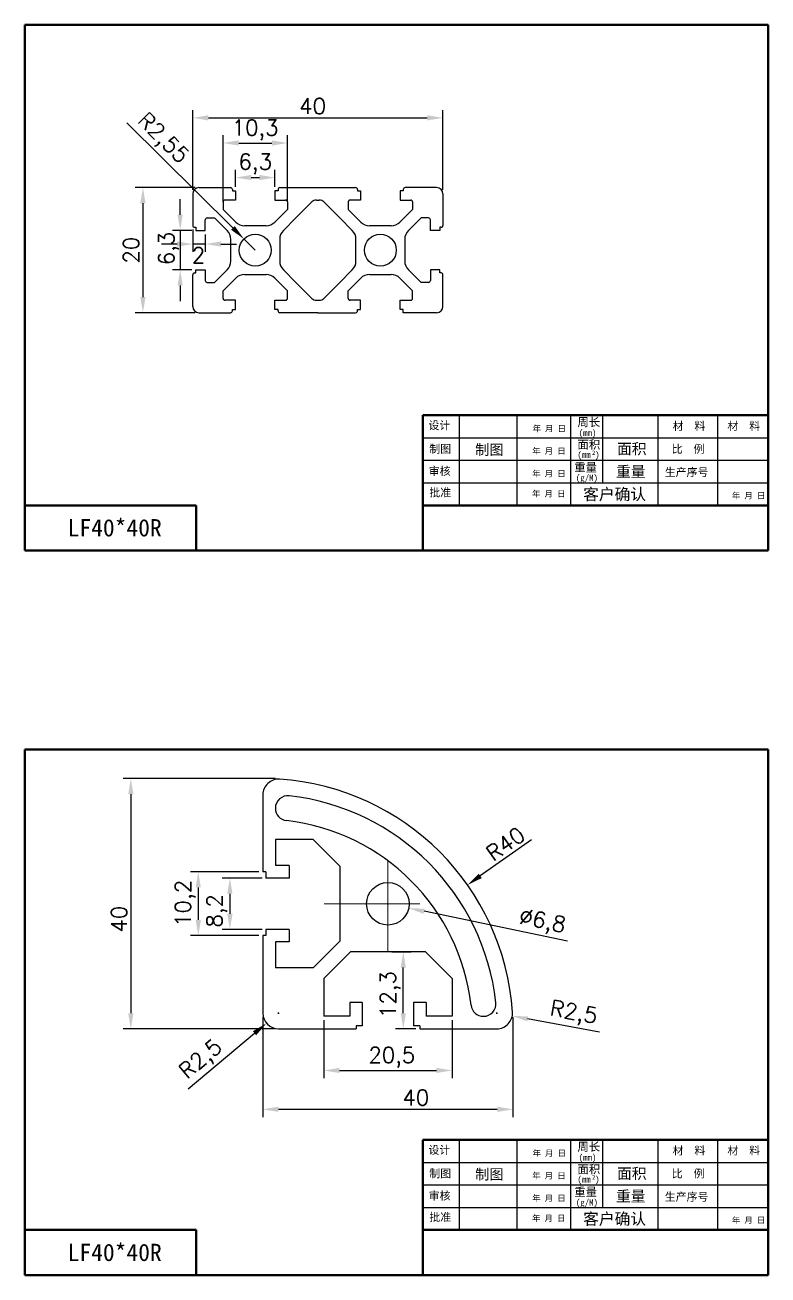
# Model space of a CAD drawing. Header units: millimetres. Extents: x 667 to 3290, y 428 to 2286.
# Drawn here: x 951.2 to 1070, y 1460.3 to 1660.2 of the extents above; entities that cross this region are included whole.
import ezdxf

# ---------------------------------------------------------------- set-up
doc = ezdxf.new("R2010")
doc.units = ezdxf.units.MM
doc.layers.add('实体1', color=5, linetype='Continuous', lineweight=50)
doc.layers.add('细线', color=100, linetype='Continuous')
doc.styles.get("Standard").update_dxf_attribs({"font": 'txt', "bigfont": 'gbcbig.shx'})
doc.styles.add('宋体', font='', dxfattribs={"height": 2.5})
doc.styles.add('文字', font='')
doc.styles.get('宋体').set_extended_font_data('SimSun')
doc.styles.get('文字').set_extended_font_data('KaiTi_GB2312')
doc.dimstyles.new('ISO-25', dxfattribs={"dimtxt": 2.5, "dimasz": 2.5, "dimexe": 1.25, "dimexo": 0.625, "dimtad": 1, "dimtxsty": 'Standard', "dimcen": 2.5, "dimadec": 0, "dimazin": 0, "dimtfac": 1, "dimtmove": 0, "dimatfit": 3, "dimfxl": 1, "dimarcsym": 0})

# ---------------------------------------------------------------- blocks, each defined once
blk = doc.blocks.new('*D938')
at = {"color": 0, "linetype": 'ByBlock', "lineweight": -2, "transparency": 16777216}
for p, q in [((989.11, 1523.79), (982.72, 1523.79)), ((983.97, 1521.29), (983.97, 1518.09)), ((989.11, 1515.59), (982.72, 1515.59))]:
    blk.add_line(p, q, dxfattribs=at)
at = {"color": 0, "linetype": 'ByBlock', "transparency": 16777216}
for points in [[(983.55, 1521.29), (984.39, 1521.29), (983.97, 1523.79)], [(983.55, 1518.09), (984.39, 1518.09), (983.97, 1515.59)]]:
    blk.add_solid(points, dxfattribs=at)
at = {"layer": 'DEFPOINTS', "color": 0, "linetype": 'ByBlock', "transparency": 16777216}
for p in [(989.74, 1523.79), (983.97, 1515.59), (989.74, 1515.59)]:
    blk.add_point(p, dxfattribs=at)
at = {"color": 0, "linetype": 'ByBlock', "transparency": 16777216, "insert": (981.89, 1518.56), "char_height": 2.5, "attachment_point": 5, "rotation": 90}
blk.add_mtext('8,2', dxfattribs=at)
blk = doc.blocks.new('*D939')
at = {"color": 0, "linetype": 'ByBlock', "lineweight": -2, "transparency": 16777216}
for p, q in [((988.61, 1524.79), (977.66, 1524.79)), ((978.91, 1522.29), (978.91, 1517.09)), ((988.61, 1514.59), (977.66, 1514.59))]:
    blk.add_line(p, q, dxfattribs=at)
at = {"color": 0, "linetype": 'ByBlock', "transparency": 16777216}
for points in [[(978.5, 1522.29), (979.33, 1522.29), (978.91, 1524.79)], [(978.5, 1517.09), (979.33, 1517.09), (978.91, 1514.59)]]:
    blk.add_solid(points, dxfattribs=at)
at = {"layer": 'DEFPOINTS', "color": 0, "linetype": 'ByBlock', "transparency": 16777216}
for p in [(989.24, 1524.79), (978.91, 1514.59), (989.24, 1514.59)]:
    blk.add_point(p, dxfattribs=at)
at = {"color": 0, "linetype": 'ByBlock', "transparency": 16777216, "insert": (976.83, 1519.75), "char_height": 2.5, "attachment_point": 5, "rotation": 90}
blk.add_mtext('10,2', dxfattribs=at)
blk = doc.blocks.new('*D940')
at = {"color": 0, "linetype": 'ByBlock', "lineweight": -2, "transparency": 16777216}
for p, q in [((991.28, 1539.69), (966.88, 1539.69)), ((968.13, 1537.19), (968.13, 1502.19)), ((991.1, 1499.69), (966.88, 1499.69))]:
    blk.add_line(p, q, dxfattribs=at)
at = {"color": 0, "linetype": 'ByBlock', "transparency": 16777216}
for points in [[(967.71, 1537.19), (968.55, 1537.19), (968.13, 1539.69)], [(967.71, 1502.19), (968.55, 1502.19), (968.13, 1499.69)]]:
    blk.add_solid(points, dxfattribs=at)
at = {"layer": 'DEFPOINTS', "color": 0, "linetype": 'ByBlock', "transparency": 16777216}
for p in [(991.9, 1539.69), (968.13, 1499.69), (991.73, 1499.69)]:
    blk.add_point(p, dxfattribs=at)
at = {"color": 0, "linetype": 'ByBlock', "transparency": 16777216, "insert": (966.25, 1517.22), "char_height": 2.5, "attachment_point": 5, "rotation": 90}
blk.add_mtext('40', dxfattribs=at)
blk = doc.blocks.new('*D941')
at = {"color": 0, "linetype": 'ByBlock', "lineweight": -2, "transparency": 16777216}
for p, q in [((989.24, 1501.56), (989.24, 1485.57)), ((1029.23, 1501.56), (1029.23, 1485.57)), ((991.74, 1486.82), (1026.73, 1486.82))]:
    blk.add_line(p, q, dxfattribs=at)
at = {"color": 0, "linetype": 'ByBlock', "transparency": 16777216}
for points in [[(991.74, 1487.24), (991.74, 1486.4), (989.24, 1486.82)], [(1026.73, 1487.24), (1026.73, 1486.4), (1029.23, 1486.82)]]:
    blk.add_solid(points, dxfattribs=at)
at = {"layer": 'DEFPOINTS', "color": 0, "linetype": 'ByBlock', "transparency": 16777216}
for p in [(989.24, 1502.19), (1029.23, 1502.19), (1029.23, 1486.82)]:
    blk.add_point(p, dxfattribs=at)
at = {"color": 0, "linetype": 'ByBlock', "transparency": 16777216, "insert": (1013.71, 1488.7), "char_height": 2.5, "attachment_point": 5}
blk.add_mtext('40', dxfattribs=at)
blk = doc.blocks.new('*D942')
at = {"color": 0, "linetype": 'ByBlock', "lineweight": -2, "transparency": 16777216}
for p, q in [((998.99, 1501.06), (998.99, 1491.78)), ((1019.49, 1501.06), (1019.49, 1491.78)), ((1001.49, 1493.03), (1016.99, 1493.03))]:
    blk.add_line(p, q, dxfattribs=at)
at = {"color": 0, "linetype": 'ByBlock', "transparency": 16777216}
for points in [[(1001.49, 1493.45), (1001.49, 1492.62), (998.99, 1493.03)], [(1016.99, 1493.45), (1016.99, 1492.62), (1019.49, 1493.03)]]:
    blk.add_solid(points, dxfattribs=at)
at = {"layer": 'DEFPOINTS', "color": 0, "linetype": 'ByBlock', "transparency": 16777216}
for p in [(998.99, 1501.69), (1019.49, 1501.69), (1019.49, 1493.03)]:
    blk.add_point(p, dxfattribs=at)
at = {"color": 0, "linetype": 'ByBlock', "transparency": 16777216, "insert": (1009.86, 1495.12), "char_height": 2.5, "attachment_point": 5}
blk.add_mtext('20,5', dxfattribs=at)
blk = doc.blocks.new('*D943')
at = {"color": 0, "linetype": 'ByBlock', "lineweight": -2, "transparency": 16777216}
for p, q in [((1009.86, 1511.99), (1012.94, 1511.99)), ((1011.69, 1502.19), (1011.69, 1509.49)), ((1013.71, 1499.69), (1010.44, 1499.69))]:
    blk.add_line(p, q, dxfattribs=at)
at = {"color": 0, "linetype": 'ByBlock', "transparency": 16777216}
for points in [[(1011.28, 1509.49), (1012.11, 1509.49), (1011.69, 1511.99)], [(1011.28, 1502.19), (1012.11, 1502.19), (1011.69, 1499.69)]]:
    blk.add_solid(points, dxfattribs=at)
at = {"layer": 'DEFPOINTS', "color": 0, "linetype": 'ByBlock', "transparency": 16777216}
for p in [(1009.24, 1511.99), (1011.69, 1511.99), (1014.34, 1499.69)]:
    blk.add_point(p, dxfattribs=at)
at = {"color": 0, "linetype": 'ByBlock', "transparency": 16777216, "insert": (1009.61, 1505.16), "char_height": 2.5, "attachment_point": 5, "rotation": 90}
blk.add_mtext('12,3', dxfattribs=at)
blk = doc.blocks.new('*D944')
at = {"color": 0, "linetype": 'ByBlock', "lineweight": -2, "transparency": 16777216}
for p, q in [((1009.15, 1519.69), (1009.33, 1519.69)), ((1009.24, 1519.6), (1009.24, 1519.78)), ((1037.95, 1513.68), (1015.01, 1518.48))]:
    blk.add_line(p, q, dxfattribs=at)
at = {"color": 0, "linetype": 'ByBlock', "transparency": 16777216}
blk.add_solid([(1015.1, 1518.89), (1014.93, 1518.07), (1012.57, 1518.99)], dxfattribs=at)
at = {"layer": 'DEFPOINTS', "color": 0, "linetype": 'ByBlock', "transparency": 16777216}
for p in [(1005.91, 1520.38), (1012.57, 1518.99)]:
    blk.add_point(p, dxfattribs=at)
at = {"color": 0, "linetype": 'ByBlock', "transparency": 16777216, "insert": (1033.89, 1516.66), "char_height": 2.5, "attachment_point": 5, "rotation": 348.178}
blk.add_mtext('∅6,8', dxfattribs=at)
blk = doc.blocks.new('*D945')
at = {"color": 0, "linetype": 'ByBlock', "lineweight": -2, "transparency": 16777216}
for p, q in [((1032.18, 1529.88), (1024, 1524.13)), ((989.15, 1499.69), (989.33, 1499.69)), ((989.24, 1499.6), (989.24, 1499.78))]:
    blk.add_line(p, q, dxfattribs=at)
at = {"color": 0, "linetype": 'ByBlock', "transparency": 16777216}
blk.add_solid([(1023.76, 1524.47), (1024.24, 1523.79), (1021.96, 1522.69)], dxfattribs=at)
at = {"layer": 'DEFPOINTS', "color": 0, "linetype": 'ByBlock', "transparency": 16777216}
for p in [(1021.96, 1522.69), (989.24, 1499.69)]:
    blk.add_point(p, dxfattribs=at)
at = {"color": 0, "linetype": 'ByBlock', "transparency": 16777216, "insert": (1028.04, 1529.26), "char_height": 2.5, "attachment_point": 5, "rotation": 35.1111}
blk.add_mtext('R40', dxfattribs=at)
blk = doc.blocks.new('*D946')
at = {"color": 0, "linetype": 'ByBlock', "lineweight": -2, "transparency": 16777216}
for p, q in [((1026.56, 1502.19), (1026.74, 1502.19)), ((1026.65, 1502.1), (1026.65, 1502.28)), ((1043.05, 1499.18), (1031.57, 1501.28))]:
    blk.add_line(p, q, dxfattribs=at)
at = {"color": 0, "linetype": 'ByBlock', "transparency": 16777216}
blk.add_solid([(1031.65, 1501.69), (1031.5, 1500.88), (1029.11, 1501.74)], dxfattribs=at)
at = {"layer": 'DEFPOINTS', "color": 0, "linetype": 'ByBlock', "transparency": 16777216}
for p in [(1026.65, 1502.19), (1029.11, 1501.74)]:
    blk.add_point(p, dxfattribs=at)
at = {"color": 0, "linetype": 'ByBlock', "transparency": 16777216, "insert": (1038.91, 1502.05), "char_height": 2.5, "attachment_point": 5, "rotation": 349.5932}
blk.add_mtext('R2,5', dxfattribs=at)
blk = doc.blocks.new('*D947')
at = {"color": 0, "linetype": 'ByBlock', "lineweight": -2, "transparency": 16777216}
for p, q in [((991.65, 1502.19), (991.83, 1502.19)), ((991.74, 1502.1), (991.74, 1502.28)), ((977.3, 1490.1), (987.9, 1498.98))]:
    blk.add_line(p, q, dxfattribs=at)
at = {"color": 0, "linetype": 'ByBlock', "transparency": 16777216}
blk.add_solid([(987.64, 1499.3), (988.17, 1498.66), (989.82, 1500.58)], dxfattribs=at)
at = {"layer": 'DEFPOINTS', "color": 0, "linetype": 'ByBlock', "transparency": 16777216}
for p in [(991.74, 1502.19), (989.82, 1500.58)]:
    blk.add_point(p, dxfattribs=at)
at = {"color": 0, "linetype": 'ByBlock', "transparency": 16777216, "insert": (979.48, 1494.64), "char_height": 2.5, "attachment_point": 5, "rotation": 39.9357}
blk.add_mtext('R2,5', dxfattribs=at)
blk = doc.blocks.new('*D1263')
at = {"color": 0, "lineweight": -2, "transparency": 16777216}
for p, q in [((978.03, 1633.81), (978.03, 1646.59)), ((980.53, 1645.34), (1015.53, 1645.34)), ((1018.03, 1633.81), (1018.03, 1646.59))]:
    blk.add_line(p, q, dxfattribs=at)
at = {"color": 0, "transparency": 16777216}
for points in [[(980.53, 1645.76), (980.53, 1644.93), (978.03, 1645.34)], [(1015.53, 1645.76), (1015.53, 1644.93), (1018.03, 1645.34)]]:
    blk.add_solid(points, dxfattribs=at)
at = {"layer": 'DEFPOINTS', "color": 0, "transparency": 16777216}
for p in [(1018.03, 1645.34), (978.03, 1633.19), (1018.03, 1633.19)]:
    blk.add_point(p, dxfattribs=at)
at = {"color": 0, "transparency": 16777216, "insert": (997.2, 1647.22), "char_height": 2.5, "attachment_point": 5}
blk.add_mtext('40', dxfattribs=at)
blk = doc.blocks.new('*D1264')
at = {"color": 0, "lineweight": -2, "transparency": 16777216}
for p, q in [((978.4, 1634.19), (968.81, 1634.19)), ((970.06, 1631.69), (970.06, 1616.69)), ((978.4, 1614.19), (968.81, 1614.19))]:
    blk.add_line(p, q, dxfattribs=at)
at = {"color": 0, "transparency": 16777216}
for points in [[(969.64, 1631.69), (970.48, 1631.69), (970.06, 1634.19)], [(969.64, 1616.69), (970.48, 1616.69), (970.06, 1614.19)]]:
    blk.add_solid(points, dxfattribs=at)
at = {"layer": 'DEFPOINTS', "color": 0, "transparency": 16777216}
for p in [(979.03, 1634.19), (970.06, 1614.19), (979.03, 1614.19)]:
    blk.add_point(p, dxfattribs=at)
at = {"color": 0, "transparency": 16777216, "insert": (968.18, 1624.19), "char_height": 2.5, "attachment_point": 5, "rotation": 90}
blk.add_mtext('20', dxfattribs=at)
blk = doc.blocks.new('*D1265')
at = {"color": 0, "lineweight": -2, "transparency": 16777216}
for p, q in [((976.02, 1629.84), (976.02, 1632.34)), ((977.9, 1627.34), (974.77, 1627.34)), ((976.02, 1627.34), (976.02, 1621.04)), ((977.9, 1621.04), (974.77, 1621.04)), ((976.02, 1618.54), (976.02, 1616.04))]:
    blk.add_line(p, q, dxfattribs=at)
at = {"color": 0, "transparency": 16777216}
for points in [[(975.6, 1629.84), (976.43, 1629.84), (976.02, 1627.34)], [(975.6, 1618.54), (976.43, 1618.54), (976.02, 1621.04)]]:
    blk.add_solid(points, dxfattribs=at)
at = {"layer": 'DEFPOINTS', "color": 0, "transparency": 16777216}
for p in [(978.53, 1627.34), (976.02, 1621.04), (978.53, 1621.04)]:
    blk.add_point(p, dxfattribs=at)
at = {"color": 0, "transparency": 16777216, "insert": (974.19, 1624.44), "char_height": 2.5, "attachment_point": 5, "rotation": 90}
blk.add_mtext('6,3', dxfattribs=at)
blk = doc.blocks.new('*D1266')
at = {"color": 0, "lineweight": -2, "transparency": 16777216}
for p, q in [((984.88, 1634.31), (984.88, 1637.04)), ((991.18, 1634.31), (991.18, 1637.04)), ((987.38, 1635.79), (988.68, 1635.79))]:
    blk.add_line(p, q, dxfattribs=at)
at = {"color": 0, "transparency": 16777216}
for points in [[(987.38, 1636.21), (987.38, 1635.38), (984.88, 1635.79)], [(988.68, 1636.21), (988.68, 1635.38), (991.18, 1635.79)]]:
    blk.add_solid(points, dxfattribs=at)
at = {"layer": 'DEFPOINTS', "color": 0, "transparency": 16777216}
for p in [(991.18, 1635.79), (984.88, 1633.69), (991.18, 1633.69)]:
    blk.add_point(p, dxfattribs=at)
at = {"color": 0, "transparency": 16777216, "insert": (988.03, 1637.96), "char_height": 2.5, "attachment_point": 5}
blk.add_mtext('6,3', dxfattribs=at)
blk = doc.blocks.new('*D1267')
at = {"color": 0, "lineweight": -2, "transparency": 16777216}
for p, q in [((982.88, 1631.91), (982.88, 1642.57)), ((985.38, 1641.32), (990.68, 1641.32)), ((993.18, 1631.91), (993.18, 1642.57))]:
    blk.add_line(p, q, dxfattribs=at)
at = {"color": 0, "transparency": 16777216}
for points in [[(985.38, 1641.74), (985.38, 1640.9), (982.88, 1641.32)], [(990.68, 1641.74), (990.68, 1640.9), (993.18, 1641.32)]]:
    blk.add_solid(points, dxfattribs=at)
at = {"layer": 'DEFPOINTS', "color": 0, "transparency": 16777216}
for p in [(993.18, 1641.32), (982.88, 1631.29), (993.18, 1631.29)]:
    blk.add_point(p, dxfattribs=at)
at = {"color": 0, "transparency": 16777216, "insert": (988, 1643.4), "char_height": 2.5, "attachment_point": 5}
blk.add_mtext('10,3', dxfattribs=at)
blk = doc.blocks.new('*D1268')
at = {"color": 0, "lineweight": -2, "transparency": 16777216}
for p, q in [((967.5, 1644.55), (984.44, 1627.74)), ((988.03, 1624.19), (986.22, 1625.98))]:
    blk.add_line(p, q, dxfattribs=at)
at = {"color": 0, "transparency": 16777216}
blk.add_solid([(984.74, 1628.04), (984.15, 1627.45), (986.22, 1625.98)], dxfattribs=at)
at = {"layer": 'DEFPOINTS', "color": 0, "transparency": 16777216}
for p in [(986.22, 1625.98), (988.03, 1624.19)]:
    blk.add_point(p, dxfattribs=at)
at = {"color": 0, "transparency": 16777216, "insert": (973.11, 1641.92), "char_height": 2.5, "attachment_point": 5, "rotation": 315.2271}
blk.add_mtext('R2,55', dxfattribs=at)
blk = doc.blocks.new('*D1269')
at = {"color": 0, "lineweight": -2, "transparency": 16777216}
for p, q in [((978.03, 1627.51), (978.03, 1623.91)), ((975.53, 1625.16), (973.03, 1625.16)), ((980.03, 1625.16), (978.03, 1625.16)), ((980.03, 1626.71), (980.03, 1623.91)), ((982.53, 1625.16), (985.03, 1625.16))]:
    blk.add_line(p, q, dxfattribs=at)
at = {"color": 0, "transparency": 16777216}
for points in [[(975.53, 1625.58), (975.53, 1624.75), (978.03, 1625.16)], [(982.53, 1625.58), (982.53, 1624.75), (980.03, 1625.16)]]:
    blk.add_solid(points, dxfattribs=at)
at = {"layer": 'DEFPOINTS', "color": 0, "transparency": 16777216}
for p in [(978.03, 1628.14), (980.03, 1627.34), (978.03, 1625.16)]:
    blk.add_point(p, dxfattribs=at)
at = {"color": 0, "transparency": 16777216, "insert": (978.96, 1623.38), "char_height": 2.5, "attachment_point": 5}
blk.add_mtext('2', dxfattribs=at)

msp = doc.modelspace()

# ---------------------------------------------------------------- linework, layer by layer
for p, q in [((978.028, 1633.188), (978.028, 1628.138)), ((979.028, 1634.188), (984.078, 1634.188)), ((984.378, 1633.888), (984.378, 1633.688)), ((984.378, 1633.688), (984.878, 1633.688)), ((984.878, 1633.688), (984.878, 1632.188)), ((991.178, 1633.688), (991.178, 1632.188)), ((991.678, 1633.688), (991.178, 1633.688)), ((991.678, 1633.888), (991.678, 1633.688)), ((991.978, 1634.188), (1004.078, 1634.188)), ((1004.378, 1633.888), (1004.378, 1633.688)), ((1004.378, 1633.688), (1004.878, 1633.688)), ((1004.878, 1633.688), (1004.878, 1632.188)), ((1011.178, 1633.688), (1011.178, 1632.188)), ((1011.678, 1633.688), (1011.178, 1633.688)), ((1011.678, 1633.888), (1011.678, 1633.688)), ((1017.028, 1634.188), (1011.978, 1634.188)), ((1018.028, 1633.188), (1018.028, 1628.138)), ((982.878, 1631.888), (982.878, 1630.688)), ((984.878, 1632.188), (983.178, 1632.188)), ((991.178, 1632.188), (992.878, 1632.188)), ((993.178, 1631.888), (993.178, 1630.688)), ((994.528, 1629.338), (997.085, 1631.895)), ((997.793, 1632.188), (998.264, 1632.188)), ((1001.528, 1629.338), (998.971, 1631.895)), ((1002.878, 1631.888), (1002.878, 1630.688)), ((1004.878, 1632.188), (1003.178, 1632.188)), ((1011.178, 1632.188), (1012.878, 1632.188)), ((1013.178, 1631.888), (1013.178, 1630.688)), ((980.028, 1627.338), (980.028, 1629.038)), ((980.328, 1629.338), (981.528, 1629.338)), ((981.528, 1629.338), (983.543, 1627.324)), ((982.878, 1630.688), (984.893, 1628.674)), ((993.178, 1630.688), (991.164, 1628.674)), ((994.528, 1629.338), (992.514, 1627.324)), ((1001.528, 1629.338), (1003.543, 1627.324)), ((1002.878, 1630.688), (1004.893, 1628.674)), ((1013.178, 1630.688), (1011.164, 1628.674)), ((1014.528, 1629.338), (1012.514, 1627.324)), ((1015.728, 1629.338), (1014.528, 1629.338)), ((1016.028, 1627.338), (1016.028, 1629.038)), ((978.328, 1627.838), (978.528, 1627.838)), ((978.528, 1627.838), (978.528, 1627.338)), ((978.528, 1627.338), (980.028, 1627.338)), ((989.75, 1628.088), (986.307, 1628.088)), ((1009.75, 1628.088), (1006.307, 1628.088)), ((1017.528, 1627.338), (1016.028, 1627.338)), ((1017.728, 1627.838), (1017.528, 1627.838)), ((1017.528, 1627.838), (1017.528, 1627.338)), ((984.128, 1622.466), (984.128, 1625.909)), ((991.928, 1625.909), (991.928, 1622.466)), ((1004.128, 1622.466), (1004.128, 1625.909)), ((1011.928, 1625.909), (1011.928, 1622.466)), ((978.528, 1620.538), (978.528, 1621.038)), ((978.528, 1621.038), (980.028, 1621.038)), ((980.028, 1621.038), (980.028, 1619.338)), ((981.528, 1619.038), (983.543, 1621.052)), ((994.528, 1619.038), (992.514, 1621.052)), ((1001.528, 1619.038), (1003.543, 1621.052)), ((1014.528, 1619.038), (1012.514, 1621.052)), ((1016.028, 1621.038), (1016.028, 1619.338)), ((1017.528, 1621.038), (1016.028, 1621.038)), ((1017.528, 1620.538), (1017.528, 1621.038)), ((978.028, 1615.188), (978.028, 1620.238)), ((978.328, 1620.538), (978.528, 1620.538)), ((980.328, 1619.038), (981.528, 1619.038)), ((982.878, 1617.688), (984.893, 1619.702)), ((986.307, 1620.288), (989.75, 1620.288)), ((993.178, 1617.688), (991.164, 1619.702)), ((994.528, 1619.038), (997.085, 1616.481)), ((1001.528, 1619.038), (998.971, 1616.481)), ((1002.878, 1617.688), (1004.893, 1619.702)), ((1006.307, 1620.288), (1009.75, 1620.288)), ((1013.178, 1617.688), (1011.164, 1619.702)), ((1015.728, 1619.038), (1014.528, 1619.038)), ((1017.728, 1620.538), (1017.528, 1620.538)), ((1018.028, 1615.188), (1018.028, 1620.238)), ((982.878, 1616.488), (982.878, 1617.688)), ((993.178, 1616.488), (993.178, 1617.688)), ((1002.878, 1616.488), (1002.878, 1617.688)), ((1013.178, 1616.488), (1013.178, 1617.688)), ((984.878, 1616.188), (983.178, 1616.188)), ((984.878, 1614.688), (984.878, 1616.188)), ((991.178, 1614.688), (991.178, 1616.188)), ((991.178, 1616.188), (992.878, 1616.188)), ((997.793, 1616.188), (998.264, 1616.188)), ((1004.878, 1616.188), (1003.178, 1616.188)), ((1004.878, 1614.688), (1004.878, 1616.188)), ((1011.178, 1614.688), (1011.178, 1616.188)), ((1011.178, 1616.188), (1012.878, 1616.188)), ((979.028, 1614.188), (984.078, 1614.188)), ((984.378, 1614.688), (984.878, 1614.688)), ((984.378, 1614.488), (984.378, 1614.688)), ((991.678, 1614.688), (991.178, 1614.688)), ((991.678, 1614.488), (991.678, 1614.688)), ((998.028, 1614.188), (991.978, 1614.188)), ((998.028, 1614.188), (1004.078, 1614.188)), ((1004.378, 1614.688), (1004.878, 1614.688)), ((1004.378, 1614.488), (1004.378, 1614.688)), ((1011.678, 1614.688), (1011.178, 1614.688)), ((1011.678, 1614.188), (1011.678, 1614.688)), ((1017.028, 1614.188), (1011.678, 1614.188))]:
    msp.add_line(p, q)
at = {"linetype": 'ByBlock'}
for p, q in [((989.237, 1537.105), (989.237, 1524.788)), ((991.237, 1534.962), (991.237, 1534.962)), ((991.237, 1529.938), (991.237, 1525.788)), ((997.287, 1529.938), (991.237, 1529.938)), ((997.287, 1529.938), (1001.537, 1525.688)), ((993.437, 1525.788), (991.237, 1525.788)), ((993.437, 1525.788), (993.437, 1523.788)), ((1001.537, 1525.688), (1001.537, 1513.688)), ((989.737, 1524.788), (989.237, 1524.788)), ((989.737, 1524.788), (989.737, 1523.788)), ((993.437, 1523.788), (989.737, 1523.788)), ((989.737, 1515.588), (989.737, 1514.588)), ((993.437, 1515.588), (989.737, 1515.588)), ((993.437, 1515.588), (993.437, 1513.588)), ((989.237, 1514.588), (989.237, 1502.188)), ((989.737, 1514.588), (989.237, 1514.588)), ((991.237, 1513.588), (991.237, 1509.438)), ((993.437, 1513.588), (991.237, 1513.588)), ((997.287, 1509.438), (1001.537, 1513.688)), ((998.987, 1507.738), (1003.237, 1511.988)), ((1015.237, 1511.988), (1003.237, 1511.988)), ((1019.487, 1507.738), (1015.237, 1511.988)), ((997.287, 1509.438), (991.237, 1509.438)), ((998.987, 1507.738), (998.987, 1501.688)), ((1019.487, 1507.738), (1019.487, 1501.688)), ((1005.137, 1503.888), (1003.137, 1503.888)), ((1003.137, 1503.888), (1003.137, 1501.688)), ((1005.137, 1503.888), (1005.137, 1500.188)), ((1015.337, 1503.888), (1013.337, 1503.888)), ((1013.337, 1503.888), (1013.337, 1500.188)), ((1015.337, 1503.888), (1015.337, 1501.688)), ((1003.137, 1501.688), (998.987, 1501.688)), ((1019.487, 1501.688), (1015.337, 1501.688)), ((1024.511, 1501.688), (1024.511, 1501.688)), ((991.737, 1499.688), (1004.137, 1499.688)), ((1005.137, 1500.188), (1004.137, 1500.188)), ((1004.137, 1500.188), (1004.137, 1499.688)), ((1014.337, 1500.188), (1013.337, 1500.188)), ((1014.337, 1500.188), (1014.337, 1499.688)), ((1014.337, 1499.688), (1026.654, 1499.688))]:
    msp.add_line(p, q, dxfattribs=at)
at = {"color": 1, "linetype": 'ByBlock', "lineweight": 0}
for p, q in [((1009.237, 1526.563), (1009.237, 1511.988)), ((1014.324, 1519.688), (999.034, 1519.688))]:
    msp.add_line(p, q, dxfattribs=at)
for centre in [(988.028, 1624.188), (1008.028, 1624.188)]:
    msp.add_circle(centre, 2.55)
at = {"linetype": 'ByBlock'}
msp.add_circle((1009.237, 1519.688), 3.4, dxfattribs=at)
for centre, radius, start, end in [((979.028, 1633.188), 1, 90, 180), ((984.078, 1633.888), 0.3, 0, 90), ((991.978, 1633.888), 0.3, 90, 180), ((1004.078, 1633.888), 0.3, 0, 90), ((1011.978, 1633.888), 0.3, 90, 180), ((1017.028, 1633.188), 1, 0, 90), ((983.178, 1631.888), 0.3, 90, 180), ((992.878, 1631.888), 0.3, 0, 90), ((997.793, 1631.188), 1, 90, 135), ((998.264, 1631.188), 1, 45, 90), ((1003.178, 1631.888), 0.3, 90, 180), ((1012.878, 1631.888), 0.3, 0, 90), ((980.328, 1629.038), 0.3, 90, 180), ((1015.728, 1629.038), 0.3, 0, 90), ((978.328, 1628.138), 0.3, 180, 270), ((982.128, 1625.909), 2, 0, 45), ((986.307, 1630.088), 2, 225, 270), ((989.75, 1630.088), 2, 270, 315), ((993.928, 1625.909), 2, 135, 180), ((1002.128, 1625.909), 2, 0, 45), ((1006.307, 1630.088), 2, 225, 270), ((1009.75, 1630.088), 2, 270, 315), ((1013.928, 1625.909), 2, 135, 180), ((1017.728, 1628.138), 0.3, 270, 0), ((982.128, 1622.466), 2, 315, 0), ((993.928, 1622.466), 2, 180, 225), ((1002.128, 1622.466), 2, 315, 0), ((1013.928, 1622.466), 2, 180, 225), ((978.328, 1620.238), 0.3, 90, 180), ((980.328, 1619.338), 0.3, 180, 270), ((986.307, 1618.288), 2, 90, 135), ((989.75, 1618.288), 2, 45, 90), ((1006.307, 1618.288), 2, 90, 135), ((1009.75, 1618.288), 2, 45, 90), ((1015.728, 1619.338), 0.3, 270, 0), ((1017.728, 1620.238), 0.3, 0, 90), ((979.028, 1615.188), 1, 180, 270), ((983.178, 1616.488), 0.3, 180, 270), ((992.878, 1616.488), 0.3, 270, 0), ((997.793, 1617.188), 1, 225, 270), ((998.264, 1617.188), 1, 270, 315), ((1003.178, 1616.488), 0.3, 180, 270), ((1012.878, 1616.488), 0.3, 270, 0), ((1017.028, 1615.188), 1, 270, 0), ((984.078, 1614.488), 0.3, 270, 0), ((991.978, 1614.488), 0.3, 180, 270), ((1004.078, 1614.488), 0.3, 270, 0)]:
    msp.add_arc(centre, radius, start, end)
for centre, radius, start, end in [((991.737, 1537.105), 2.5, 86.17745, 180), ((989.237, 1499.688), 40, 3.82255, 86.17745), ((993.237, 1534.962), 2, 83.5304, 180), ((989.237, 1499.688), 37.5, 6.4696, 83.5304), ((993.237, 1534.962), 2, 180, 263.5304), ((989.237, 1499.688), 33.5, 6.4696, 83.5304), ((1024.511, 1503.688), 2, 186.4696, 270), ((1024.511, 1503.688), 2, 270, 6.4696), ((991.737, 1502.188), 2.5, 180, 270), ((1026.654, 1502.188), 2.5, 270, 3.82255)]:
    msp.add_arc(centre, radius, start, end, dxfattribs=at)
at = {"layer": '实体1', "lineweight": 70}
for p, q in [((1070.008, 1660.188), (951.208, 1660.188)), ((951.208, 1660.188), (951.208, 1576.188)), ((1070.008, 1576.188), (1070.008, 1660.188)), ((951.208, 1576.188), (1070.008, 1576.188)), ((1070.008, 1544.329), (951.208, 1544.329)), ((951.208, 1544.329), (951.208, 1460.329)), ((1070.008, 1460.329), (1070.008, 1544.329)), ((951.208, 1460.329), (1070.008, 1460.329))]:
    msp.add_line(p, q, dxfattribs=at)
at = {"layer": '实体1'}
for p, q in [((1062.808, 1660.188), (1052.008, 1660.188)), ((1014.825, 1597.788), (1070.008, 1597.788)), ((1014.825, 1576.188), (1014.825, 1597.788)), ((951.208, 1583.388), (978.562, 1583.388)), ((978.562, 1583.388), (978.562, 1576.188)), ((1014.825, 1583.388), (1019.608, 1583.388)), ((1019.608, 1583.388), (1070.008, 1583.388)), ((1062.808, 1544.329), (1052.008, 1544.329)), ((1014.825, 1481.929), (1070.008, 1481.929)), ((1014.825, 1460.329), (1014.825, 1481.929)), ((951.208, 1467.529), (978.562, 1467.529)), ((978.562, 1467.529), (978.562, 1460.329)), ((1014.825, 1467.529), (1019.608, 1467.529)), ((1019.608, 1467.529), (1070.008, 1467.529))]:
    msp.add_line(p, q, dxfattribs=at)
at = {"layer": '细线', "color": 5}
for p, q in [((1020.694, 1583.388), (1020.694, 1597.788)), ((1029.908, 1583.388), (1029.908, 1597.788)), ((1038.479, 1583.388), (1038.479, 1597.788)), ((1043.625, 1586.988), (1043.625, 1597.788)), ((1052.441, 1583.388), (1052.441, 1597.788)), ((1062.008, 1583.388), (1062.008, 1597.788)), ((1014.825, 1594.188), (1070.008, 1594.188)), ((1014.825, 1590.588), (1070.008, 1590.588)), ((1014.825, 1586.988), (1070.008, 1586.988)), ((1020.694, 1467.529), (1020.694, 1481.929)), ((1029.908, 1467.529), (1029.908, 1481.929)), ((1038.479, 1467.529), (1038.479, 1481.929)), ((1043.625, 1471.129), (1043.625, 1481.929)), ((1052.441, 1467.529), (1052.441, 1481.929)), ((1062.008, 1467.529), (1062.008, 1481.929)), ((1014.825, 1478.329), (1070.008, 1478.329)), ((1014.825, 1474.729), (1070.008, 1474.729)), ((1014.825, 1471.129), (1070.008, 1471.129))]:
    msp.add_line(p, q, dxfattribs=at)

# ---------------------------------------------------------------- texts
at = {"layer": '实体1'}
for s, height, style, p in [('设计', 1.28, '宋体', (1015.715, 1595.539)), ('周长', 1.3312, '宋体', (1039.544, 1596.026)), ('材  料', 1.28, '宋体', (1054.755, 1595.44)), ('材  料', 1.28, '宋体', (1063.52, 1595.44)), ('年 月 日', 0.96, '宋体', (1032.366, 1595.191)), ('(mm)', 1.04, '文字', (1039.744, 1594.454)), ('制图', 1.28, '宋体', (1015.851, 1591.776)), ('制图', 1.664, '宋体', (1023.192, 1591.458)), ('面积', 1.3312, '宋体', (1039.544, 1592.426)), ('面积', 1.7306, '宋体', (1045.869, 1591.557)), ('比  例', 1.28, '宋体', (1054.632, 1591.761)), ('年 月 日', 0.96, '宋体', (1032.306, 1591.591)), ('(mm )', 1.04, '文字', (1039.539, 1590.96)), ('2', 0.686, '文字', (1041.856, 1591.457)), ('审核', 1.28, '宋体', (1015.766, 1588.223)), ('年 月 日', 0.96, '宋体', (1032.306, 1587.991)), ('重量', 1.3312, '宋体', (1039.034, 1588.791)), ('重量', 1.7306, '宋体', (1045.708, 1587.919)), ('生产序号', 1.28, '宋体', (1053.501, 1588.04)), ('(g/M)', 1.04, '文字', (1039.277, 1587.269)), ('批准', 1.28, '宋体', (1015.859, 1584.794)), ('年 月 日', 0.96, '宋体', (1032.288, 1584.776)), ('客户确认', 1.8432, '宋体', (1040.453, 1584.245)), ('年 月 日', 0.96, '宋体', (1064.231, 1584.465)), ('设计', 1.28, '宋体', (1015.715, 1479.68)), ('周长', 1.3312, '宋体', (1039.544, 1480.168)), ('材  料', 1.28, '宋体', (1054.755, 1479.581)), ('材  料', 1.28, '宋体', (1063.52, 1479.581)), ('年 月 日', 0.96, '宋体', (1032.366, 1479.332)), ('(mm)', 1.04, '文字', (1039.744, 1478.596)), ('制图', 1.28, '宋体', (1015.851, 1475.917)), ('制图', 1.664, '宋体', (1023.192, 1475.599)), ('面积', 1.3312, '宋体', (1039.544, 1476.568)), ('面积', 1.7306, '宋体', (1045.869, 1475.698)), ('比  例', 1.28, '宋体', (1054.632, 1475.902)), ('年 月 日', 0.96, '宋体', (1032.306, 1475.732)), ('(mm )', 1.04, '文字', (1039.539, 1475.101)), ('2', 0.686, '文字', (1041.856, 1475.599)), ('审核', 1.28, '宋体', (1015.766, 1472.365)), ('年 月 日', 0.96, '宋体', (1032.306, 1472.132)), ('重量', 1.3312, '宋体', (1039.034, 1472.933)), ('重量', 1.7306, '宋体', (1045.708, 1472.06)), ('生产序号', 1.28, '宋体', (1053.501, 1472.182)), ('(g/M)', 1.04, '文字', (1039.277, 1471.411)), ('批准', 1.28, '宋体', (1015.859, 1468.936)), ('年 月 日', 0.96, '宋体', (1032.288, 1468.917)), ('客户确认', 1.8432, '宋体', (1040.453, 1468.386)), ('年 月 日', 0.96, '宋体', (1064.231, 1468.606))]:
    msp.add_text(s, height=height, dxfattribs=dict(at, style=style)).set_placement(p)
at = {"layer": '实体1', "color": 0, "style": '宋体'}
for p in [(958.023, 1578.419), (958.023, 1462.56)]:
    msp.add_text('LF40*40R', height=2.7648, dxfattribs=at).set_placement(p)

# ---------------------------------------------------------------- dimensions: what is measured, and where the dimension line sits
for base, p1, p2, picture, middle in [((1018.028, 1645.344), (978.028, 1633.188), (1018.028, 1633.188), '*D1263', (997.205, 1645.344)), ((993.178, 1641.319), (982.878, 1631.288), (993.178, 1631.288), '*D1267', (987.998, 1641.319))]:
    dim = msp.add_linear_dim(base=base, p1=p1, p2=p2, dimstyle='ISO-25')
    dim.commit()
    dim.dimension.update_dxf_attribs({"geometry": picture, "text_midpoint": middle, "dimtype": 160})
dim = msp.add_radius_dim(center=(988.028, 1624.188), mpoint=(986.218, 1625.984), dimstyle='ISO-25')
dim.commit()
dim.dimension.update_dxf_attribs({"geometry": '*D1268', "text_midpoint": (971.643, 1640.444), "dimtype": 164})
for base, p1, p2, picture, middle in [((991.178, 1635.792), (984.878, 1633.688), (991.178, 1633.688), '*D1266', (988.034, 1637.957)), ((978.028, 1625.164), (980.028, 1627.338), (978.028, 1628.138), '*D1269', (978.961, 1623.38))]:
    dim = msp.add_linear_dim(base=base, p1=p1, p2=p2, dimstyle='ISO-25', override={"dimtmove": 2})
    dim.commit()
    dim.dimension.update_dxf_attribs({"geometry": picture, "text_midpoint": middle, "dimtype": 160})
dim = msp.add_linear_dim(base=(970.059, 1614.188), p1=(979.028, 1634.188), p2=(979.028, 1614.188), angle=90, dimstyle='ISO-25')
dim.commit()
dim.dimension.update_dxf_attribs({"geometry": '*D1264', "text_midpoint": (968.184, 1624.188)})
dim = msp.add_linear_dim(base=(976.017, 1621.038), p1=(978.528, 1627.338), p2=(978.528, 1621.038), angle=90, dimstyle='ISO-25', override={"dimtmove": 2})
dim.commit()
dim.dimension.update_dxf_attribs({"geometry": '*D1265', "text_midpoint": (974.189, 1624.436), "dimtype": 160})
at = {"linetype": 'ByBlock'}
for base, p1, p2, picture, middle in [((968.128, 1499.688), (991.904, 1539.688), (991.726, 1499.688), '*D940', (968.128, 1517.223)), ((978.912, 1514.588), (989.237, 1524.788), (989.237, 1514.588), '*D939', (978.912, 1519.745)), ((983.97, 1515.588), (989.737, 1523.788), (989.737, 1515.588), '*D938', (983.97, 1518.56)), ((1011.692, 1511.988), (1014.337, 1499.688), (1009.237, 1511.988), '*D943', (1011.692, 1505.161))]:
    dim = msp.add_linear_dim(base=base, p1=p1, p2=p2, angle=90, dimstyle='ISO-25', override={"dimcen": 0.09, "dimtofl": 0}, dxfattribs=at)
    dim.commit()
    dim.dimension.update_dxf_attribs({"geometry": picture, "text_midpoint": middle, "dimtype": 160})
for center, mpoint, picture, middle in [((989.237, 1499.688), (1021.959, 1522.695), '*D945', (1028.038, 1529.261)), ((1026.654, 1502.188), (1029.113, 1501.736), '*D946', (1038.915, 1502.054))]:
    dim = msp.add_radius_dim(center=center, mpoint=mpoint, dimstyle='ISO-25', override={"dimcen": 0.09, "dimtofl": 0}, dxfattribs=at)
    dim.commit()
    dim.dimension.update_dxf_attribs({"geometry": picture, "text_midpoint": middle})
dim = msp.add_diameter_dim_2p(p1=(1005.909, 1520.385), p2=(1012.565, 1518.991), dimstyle='ISO-25', override={"dimcen": 0.09, "dimtofl": 0}, dxfattribs=at)
dim.commit()
dim.dimension.update_dxf_attribs({"geometry": '*D944', "text_midpoint": (1033.466, 1514.617), "dimtype": 163})
dim = msp.add_radius_dim(center=(991.737, 1502.188), mpoint=(989.82, 1500.583), dimstyle='ISO-25', override={"dimcen": 0.09, "dimtofl": 0}, dxfattribs=at)
dim.commit()
dim.dimension.update_dxf_attribs({"geometry": '*D947', "text_midpoint": (980.818, 1493.047), "dimtype": 164})
for base, p1, p2, picture, middle in [((1029.234, 1486.821), (989.237, 1502.188), (1029.234, 1502.188), '*D941', (1013.709, 1486.821)), ((1019.487, 1493.033), (998.987, 1501.688), (1019.487, 1501.688), '*D942', (1009.862, 1493.033))]:
    dim = msp.add_linear_dim(base=base, p1=p1, p2=p2, dimstyle='ISO-25', override={"dimcen": 0.09, "dimtofl": 0}, dxfattribs=at)
    dim.commit()
    dim.dimension.update_dxf_attribs({"geometry": picture, "text_midpoint": middle, "dimtype": 160})

doc.saveas('drawing.dxf')
